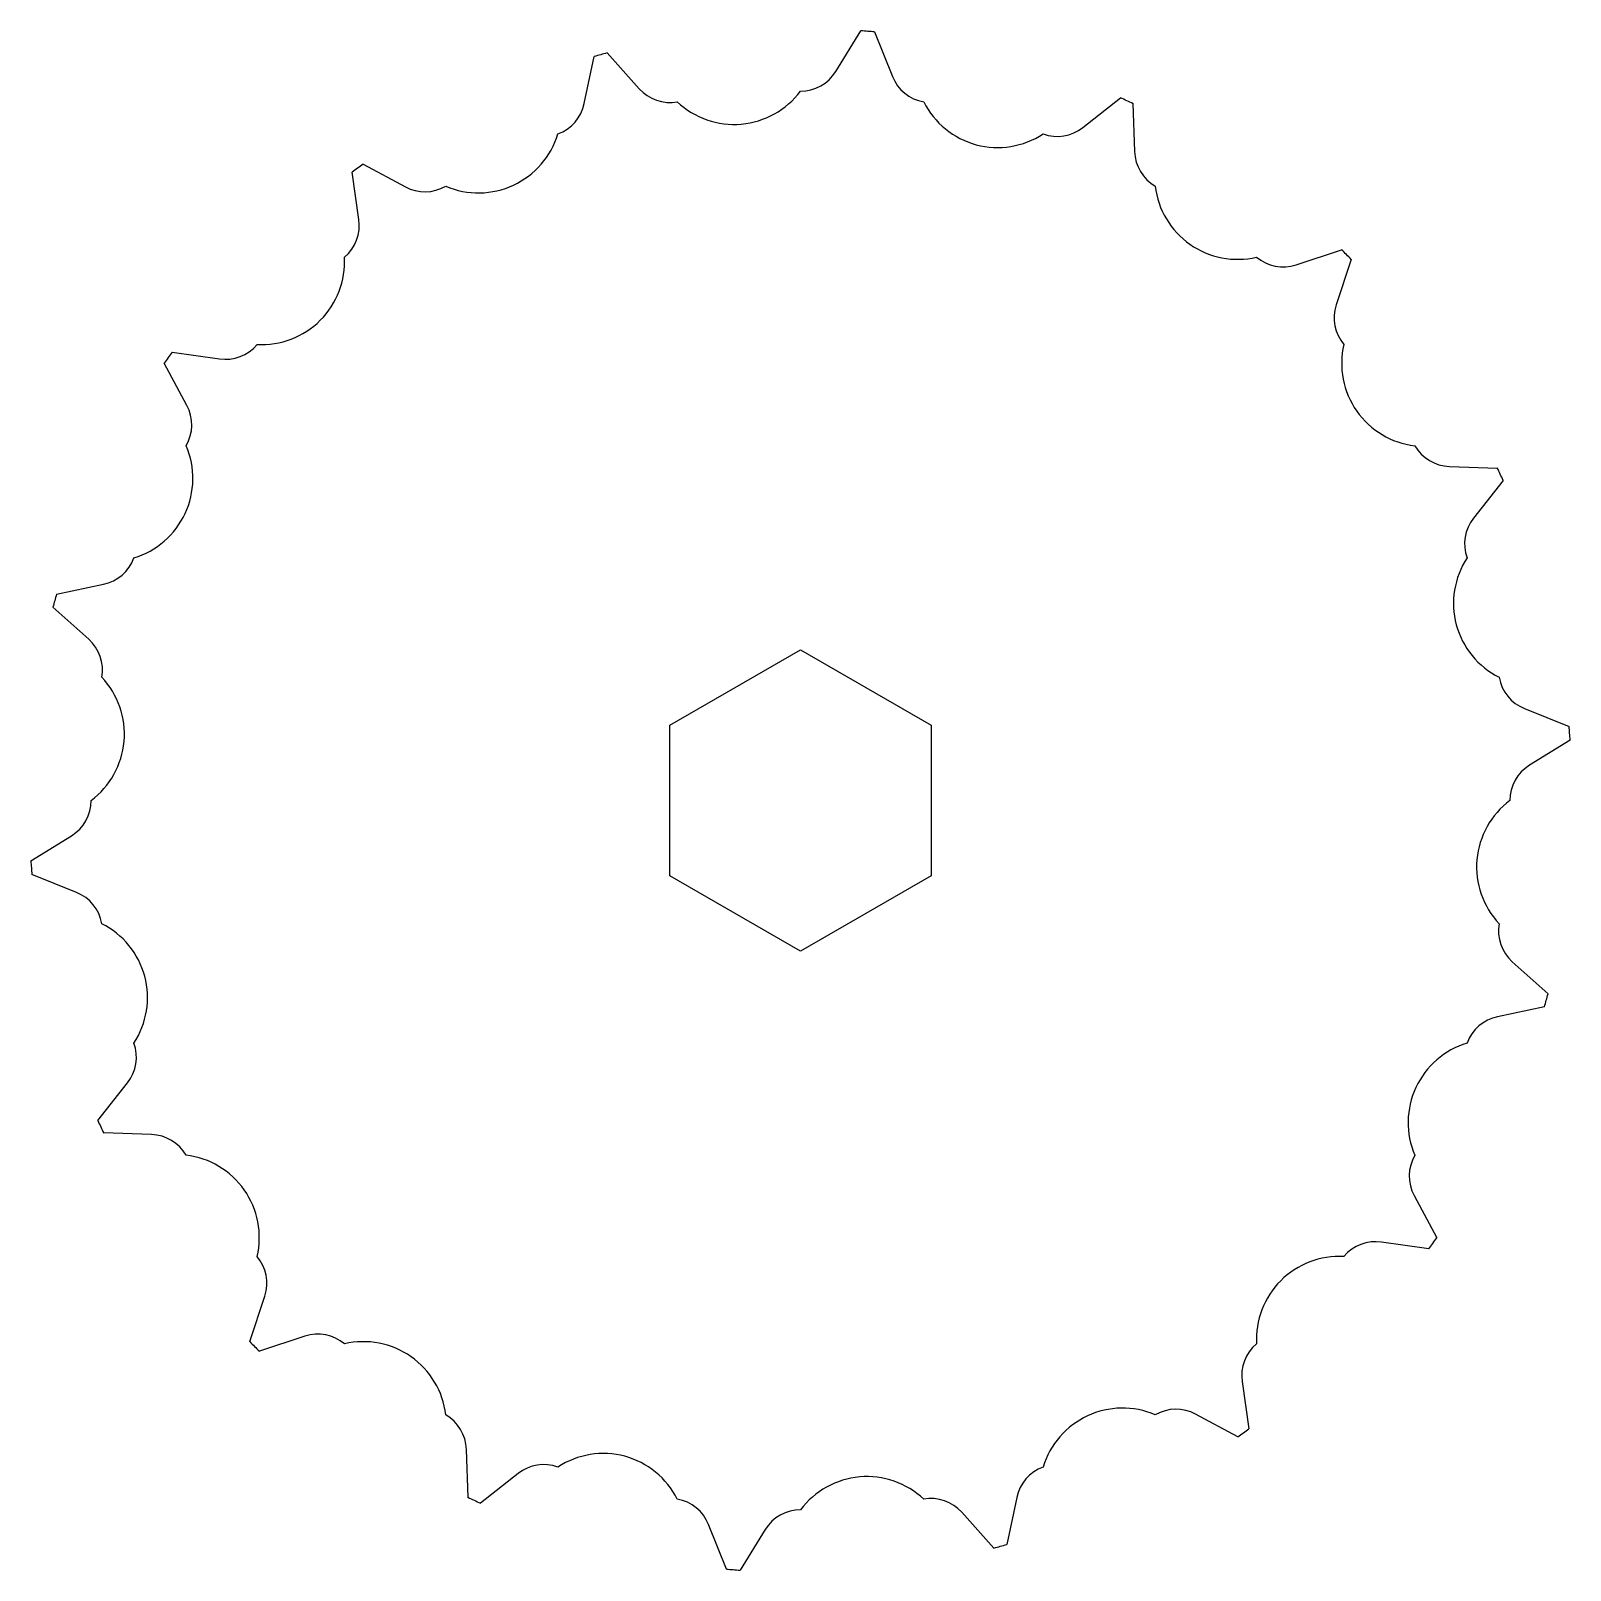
# Model space of a CAD drawing. Header units: millimetres. Extents: x -74 to 74, y -74 to 74.
import ezdxf

# ---------------------------------------------------------------- set-up
doc = ezdxf.new("R2010")
doc.units = ezdxf.units.MM

msp = doc.modelspace()

# ---------------------------------------------------------------- linework, layer by layer
at = {"color": 7, "linetype": 'Continuous', "lineweight": 25}
for p, q in [((3.4, 70.34), (5.83, 74.27)), ((7.15, 74.16), (8.87, 69.87)), ((-20.86, 67.26), (-19.92, 71.79)), ((-18.64, 72.13), (-15.56, 68.68)), ((27.25, 64.94), (30.88, 67.8)), ((32.08, 67.24), (32.23, 62.62)), ((-42.19, 61.4), (-38.12, 59.22)), ((-42.61, 56.07), (-43.27, 60.64)), ((47.82, 51.7), (52.21, 53.15)), ((53.15, 52.21), (51.7, 47.82)), ((-60.64, 43.27), (-56.07, 42.61)), ((-59.22, 38.12), (-61.4, 42.19)), ((62.62, 32.23), (67.24, 32.08)), ((67.8, 30.88), (64.94, 27.25)), ((-71.79, 19.92), (-67.26, 20.86)), ((-68.68, 15.56), (-72.13, 18.64)), ((-12.6, 7.27), (0, 14.55)), ((0, 14.55), (12.6, 7.27)), ((69.87, 8.87), (74.16, 7.15)), ((-12.6, -7.27), (-12.6, 7.27)), ((12.6, 7.27), (12.6, -7.27)), ((74.27, 5.83), (70.34, 3.4)), ((-74.27, -5.83), (-70.34, -3.4)), ((-69.87, -8.87), (-74.16, -7.15)), ((0, -14.55), (-12.6, -7.27)), ((12.6, -7.27), (0, -14.55)), ((68.68, -15.56), (72.13, -18.64)), ((71.79, -19.92), (67.26, -20.86)), ((-67.8, -30.88), (-64.94, -27.25)), ((-62.62, -32.23), (-67.24, -32.08)), ((59.22, -38.12), (61.4, -42.19)), ((60.64, -43.27), (56.07, -42.61)), ((-53.15, -52.21), (-51.7, -47.82)), ((-47.82, -51.7), (-52.21, -53.15)), ((42.61, -56.07), (43.27, -60.64)), ((42.19, -61.4), (38.12, -59.22)), ((-32.08, -67.24), (-32.23, -62.62)), ((-27.25, -64.94), (-30.88, -67.8)), ((20.86, -67.26), (19.92, -71.79)), ((18.64, -72.13), (15.56, -68.68)), ((-7.15, -74.16), (-8.87, -69.87)), ((-3.4, -70.34), (-5.83, -74.27))]:
    msp.add_line(p, q, dxfattribs=at)
for centre, radius, start, end in [((0, 0), 74.5, 84.4906, 85.5094), ((0, 0), 74.5, 104.4906, 105.5094), ((0, 72.45), 4, 270, 328.2293), ((12.58, 71.35), 4, 201.7707, 260), ((-12.58, 71.35), 4, 221.7707, 280), ((-6.41, 73.24), 8, 226.7785, 323.2215), ((-24.78, 68.08), 4, 290, 348.2293), ((19.03, 71.01), 8, 206.7785, 303.2215), ((0, 0), 74.5, 64.4906, 65.5094), ((-31.07, 66.63), 8, 246.7785, 343.2215), ((24.78, 68.08), 4, 250, 308.2293), ((36.23, 62.74), 4, 181.7707, 240), ((0, 0), 74.5, 124.4906, 125.5094), ((-36.23, 62.74), 4, 241.7707, 300), ((42.17, 60.22), 8, 186.7785, 283.2215), ((-46.57, 55.5), 4, 310, 8.2293), ((-51.99, 51.99), 8, 266.7785, 3.2215), ((46.57, 55.5), 4, 230, 288.2293), ((0, 0), 74.5, 44.4906, 45.5094), ((55.5, 46.57), 4, 161.7707, 220), ((0, 0), 74.5, 144.4906, 145.5094), ((-55.5, 46.57), 4, 261.7707, 320), ((60.22, 42.17), 8, 166.7785, 263.2215), ((-62.74, 36.23), 4, 330, 28.2293), ((-66.63, 31.07), 8, 286.7785, 23.2215), ((62.74, 36.23), 4, 210, 268.2293), ((0, 0), 74.5, 24.4906, 25.5094), ((68.08, 24.78), 4, 141.7707, 200), ((-68.08, 24.78), 4, 281.7707, 340), ((71.01, 19.03), 8, 146.7785, 243.2215), ((0, 0), 74.5, 164.4906, 165.5094), ((-71.35, 12.58), 4, 350, 48.2293), ((-73.24, 6.41), 8, 306.7785, 43.2215), ((71.35, 12.58), 4, 190, 248.2293), ((0, 0), 74.5, 4.4906, 5.5094), ((72.45, 0), 4, 121.7707, 180), ((-72.45, 0), 4, 301.7707, 360), ((73.24, -6.41), 8, 126.7785, 223.2215), ((0, 0), 74.5, 184.4906, 185.5094), ((-71.35, -12.58), 4, 10, 68.2293), ((-71.01, -19.03), 8, 326.7785, 63.2215), ((71.35, -12.58), 4, 170, 228.2293), ((0, 0), 74.5, 344.4906, 345.5094), ((68.08, -24.78), 4, 101.7707, 160), ((-68.08, -24.78), 4, 321.7707, 20), ((66.63, -31.07), 8, 106.7785, 203.2215), ((0, 0), 74.5, 204.4906, 205.5094), ((-62.74, -36.23), 4, 30, 88.2293), ((-60.22, -42.17), 8, 346.7785, 83.2215), ((62.74, -36.23), 4, 150, 208.2293), ((55.5, -46.57), 4, 81.7707, 140), ((0, 0), 74.5, 324.4906, 325.5094), ((-55.5, -46.57), 4, 341.7707, 40), ((51.99, -51.99), 8, 86.7785, 183.2215), ((-46.57, -55.5), 4, 50, 108.2293), ((0, 0), 74.5, 224.4906, 225.5094), ((-42.17, -60.22), 8, 6.7785, 103.2215), ((46.57, -55.5), 4, 130, 188.2293), ((-36.23, -62.74), 4, 1.7707, 60), ((31.07, -66.63), 8, 66.7785, 163.2215), ((36.23, -62.74), 4, 61.7707, 120), ((0, 0), 74.5, 304.4906, 305.5094), ((-19.03, -71.01), 8, 26.7785, 123.2215), ((-24.78, -68.08), 4, 70, 128.2293), ((6.41, -73.24), 8, 46.7785, 143.2215), ((24.78, -68.08), 4, 110, 168.2293), ((0, 0), 74.5, 244.4906, 245.5094), ((-12.58, -71.35), 4, 21.7707, 80), ((12.58, -71.35), 4, 41.7707, 100), ((0, -72.45), 4, 90, 148.2293), ((0, 0), 74.5, 284.4906, 285.5094), ((0, 0), 74.5, 264.4906, 265.5094)]:
    msp.add_arc(centre, radius, start, end, dxfattribs=at)

doc.saveas('drawing.dxf')
